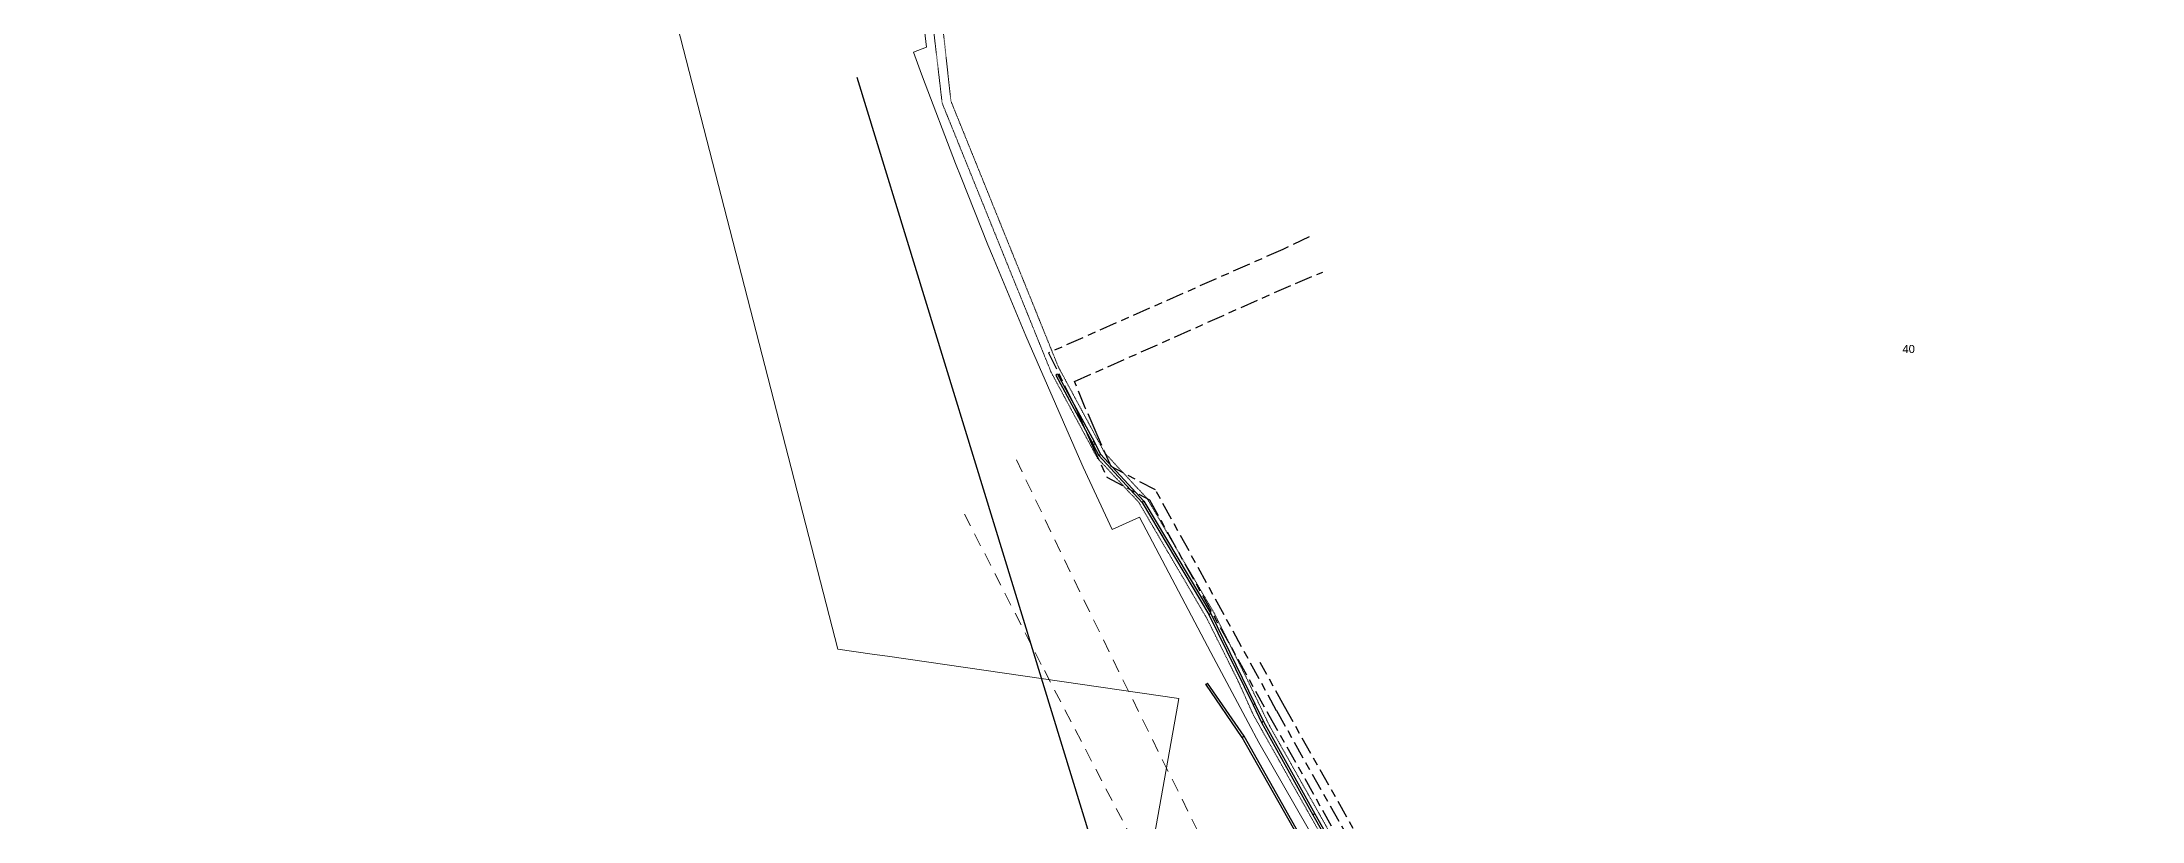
# Model space of a CAD drawing. Header units: metres. Extents: x 300929 to 302396, y 6244220 to 6246836.
# Drawn here: x 300929.2 to 301401.6, y 6245349.5 to 6245524.8 of the extents above; entities that cross this region are included whole.
import ezdxf

# ---------------------------------------------------------------- set-up
doc = ezdxf.new("R2010")
doc.units = ezdxf.units.M
for name, pattern in [('Cable Exist UG', [8.2, 4, -1.2, 1.8, -1.2]), ('Dash', [5, 3, -2]), ('HIDDEN', [0.375, 0.25, -0.125]), ('HIDDEN2', [0.1875, 0.125, -0.0625])]:
    doc.linetypes.add(name, pattern=pattern)
for name, color, linetype, lineweight in [('Cadastre Developer_SP_EXT', 7, 'Continuous', 5), ('Cadastre Land Parcels_SP_EXT', 7, 'Continuous', 5), ('Cadastre Other Property_SP_EXT', 7, 'HIDDEN', 5)]:
    doc.layers.add(name, color=color, linetype=linetype, lineweight=lineweight)
for name, color, linetype in [('Duct_SP_EXT', 7, 'Continuous'), ('Mains_HV_EXT', 7, 'Continuous'), ('Services_SP_EXT', 7, 'Continuous')]:
    doc.layers.add(name, color=color, linetype=linetype)
doc.styles.get("Standard").update_dxf_attribs({"font": 'arial.ttf'})

msp = doc.modelspace()

# ---------------------------------------------------------------- linework, layer by layer
at = {"layer": 'Cadastre Developer_SP_EXT', "linetype": 'Dash'}
msp.add_lwpolyline([(301284.85, 6245165.88, -0.015358), (301148.38, 6245430.83)], format="xyb", dxfattribs=at)
msp.add_lwpolyline([(301136.7, 6245418.59), (301154.68, 6245383.4), (301225.13, 6245248.13), (301310.94, 6245085.49), (301422.24, 6244880.1), (301507.92, 6244723.39), (301570.6, 6244611.28)], dxfattribs=at)
at = {"layer": 'Cadastre Land Parcels_SP_EXT', "linetype": 'Continuous'}
for points in [[(300929.16, 6246083.89), (301108.24, 6245388.21), (301115.92, 6245387.1), (301119.36, 6245386.6), (301184.89, 6245377.07), (301184.61, 6245375.38), (301169.31, 6245289.65)], [(301294.62, 6245207.27), (301202.92, 6245367.18), (301202.41, 6245368.14), (301201.12, 6245370.58), (301192.16, 6245387.47), (301185.63, 6245399.8), (301176.04, 6245417.89), (301169.93, 6245415.13), (301163.4, 6245429.18), (301163.4, 6245429.18), (301163.13, 6245429.79), (301151.24, 6245457), (301150.49, 6245458.71), (301143.03, 6245476.68), (301141.99, 6245479.19), (301135.97, 6245494.29), (301134.69, 6245497.5), (301127.24, 6245516.97), (301126.7, 6245518.38), (301125.21, 6245522.55), (301128.16, 6245523.63), (301115.21, 6245634.48)], [(301115.21, 6245634.48), (301128.16, 6245523.63), (301125.21, 6245522.55), (301126.7, 6245518.38), (301127.24, 6245516.97), (301134.69, 6245497.5), (301135.97, 6245494.29), (301141.99, 6245479.19), (301143.03, 6245476.68), (301150.49, 6245458.71), (301151.24, 6245457), (301163.13, 6245429.79), (301163.4, 6245429.18), (301169.93, 6245415.13), (301176.04, 6245417.89), (301185.63, 6245399.8), (301192.16, 6245387.47), (301201.12, 6245370.58), (301202.41, 6245368.14), (301202.92, 6245367.18), (301294.62, 6245207.27)]]:
    msp.add_lwpolyline(points, dxfattribs=at)
at = {"layer": 'Cadastre Other Property_SP_EXT', "linetype": 'HIDDEN2'}
for points in [[(301117.22, 6245634.19), (301131.68, 6245511.04), (301156.22, 6245450.45), (301166.63, 6245431.16), (301175.89, 6245421.25), (301191.2, 6245395.18), (301198.28, 6245381), (301201.65, 6245373.47), (301294.29, 6245209.19)], [(301295.6, 6245210.93), (301205.32, 6245370.98), (301200.24, 6245381.54), (301192.96, 6245396.14), (301177.81, 6245422.06), (301168.26, 6245432.33), (301157.83, 6245451.67), (301133.64, 6245511.54), (301123.23, 6245606.88)]]:
    msp.add_lwpolyline(points, dxfattribs=at)
at = {"layer": 'Duct_SP_EXT'}
for p, q in [((301157.22, 6245449.88), (301157.43, 6245449.99)), ((301157.22, 6245449.88), (301165.42, 6245434.71)), ((301157.64, 6245450.1), (301157.43, 6245449.99)), ((301157.64, 6245450.1), (301165.85, 6245434.93)), ((301165.42, 6245434.71), (301165.64, 6245434.82)), ((301165.42, 6245434.71), (301165.64, 6245434.82)), ((301165.42, 6245434.71), (301165.42, 6245434.71)), ((301165.42, 6245434.71), (301165.67, 6245434.18)), ((301165.85, 6245434.93), (301165.64, 6245434.82)), ((301165.85, 6245434.93), (301165.64, 6245434.82)), ((301165.67, 6245434.18), (301165.88, 6245434.29)), ((301165.67, 6245434.18), (301166.92, 6245431.79)), ((301165.85, 6245434.93), (301165.85, 6245434.93)), ((301165.85, 6245434.93), (301166.1, 6245434.39)), ((301166.1, 6245434.39), (301165.88, 6245434.29)), ((301166.1, 6245434.39), (301167.31, 6245432.07)), ((301167.31, 6245432.07), (301167.12, 6245431.93)), ((301167.31, 6245432.07), (301177.03, 6245421.49)), ((301166.92, 6245431.79), (301167.12, 6245431.93)), ((301166.92, 6245431.79), (301176.68, 6245421.17)), ((301176.66, 6245421.19), (301176.85, 6245421.33)), ((301176.68, 6245421.17), (301176.66, 6245421.19)), ((301176.66, 6245421.19), (301191.67, 6245395.96)), ((301176.68, 6245421.17), (301176.85, 6245421.33)), ((301177.03, 6245421.49), (301176.85, 6245421.33)), ((301177.05, 6245421.48), (301176.85, 6245421.33)), ((301177.03, 6245421.49), (301177.05, 6245421.48)), ((301177.05, 6245421.48), (301192.09, 6245396.19)), ((301191.67, 6245395.96), (301191.88, 6245396.07)), ((301191.67, 6245395.96), (301201.62, 6245375.66)), ((301192.09, 6245396.19), (301191.88, 6245396.07)), ((301192.09, 6245396.19), (301202.05, 6245375.87)), ((301190.99, 6245380.29), (301191.19, 6245380.42)), ((301199.19, 6245368.33), (301190.99, 6245380.29)), ((301191.39, 6245380.56), (301191.19, 6245380.42)), ((301199.59, 6245368.58), (301191.39, 6245380.56)), ((301201.62, 6245375.66), (301201.83, 6245375.77)), ((301201.62, 6245375.66), (301203.55, 6245371.72)), ((301202.05, 6245375.87), (301201.83, 6245375.77)), ((301202.05, 6245375.87), (301203.98, 6245371.95)), ((301203.55, 6245371.72), (301203.76, 6245371.84)), ((301203.55, 6245371.72), (301215.1, 6245350.93)), ((301203.98, 6245371.95), (301203.76, 6245371.84)), ((301203.98, 6245371.95), (301215.52, 6245351.16)), ((301199.19, 6245368.33), (301199.39, 6245368.45)), ((301240.82, 6245294.75), (301199.19, 6245368.33)), ((301199.59, 6245368.58), (301199.39, 6245368.45)), ((301241.24, 6245294.99), (301199.59, 6245368.58)), ((301215.1, 6245350.93), (301215.31, 6245351.04)), ((301215.1, 6245350.93), (301235.11, 6245315.55)), ((301215.52, 6245351.16), (301215.31, 6245351.04)), ((301215.52, 6245351.16), (301235.53, 6245315.78))]:
    msp.add_line(p, q, dxfattribs=at)
at = {"layer": 'Mains_HV_EXT', "linetype": 'Cable Exist UG'}
for points in [[(301214.25, 6245480.94), (301208.33, 6245478.15), (301208.33, 6245478.15), (301155.63, 6245454.87), (301155.63, 6245454.87), (301162.05, 6245441.73), (301164.27, 6245436.65), (301164.27, 6245436.65), (301165.26, 6245434.39), (301168.72, 6245426.93), (301178.33, 6245421.77), (301205.18, 6245373.36), (301296.79, 6245210.92), (301298.61, 6245210.74)], [(301364.43, 6245194.66), (301361.95, 6245201.89), (301361.95, 6245201.89), (301360.41, 6245206.16), (301297.35, 6245214.62), (301293.49, 6245220.83), (301293.49, 6245220.83), (301206.93, 6245374.33), (301179.69, 6245424.02), (301169.69, 6245429.27), (301167.08, 6245435.21), (301166.1, 6245437.46), (301163.88, 6245442.53), (301161.49, 6245448.41), (301211.15, 6245470.5), (301217.3, 6245473)], [(301298.57, 6245210.76), (301299.05, 6245215.67), (301299.05, 6245215.67), (301295.21, 6245221.85), (301208.68, 6245375.3), (301203.26, 6245385.18)]]:
    msp.add_lwpolyline(points, dxfattribs=at)
at = {"layer": 'Services_SP_EXT'}
msp.add_lwpolyline([(301112.5, 6245516.91), (301204.75, 6245216.26)], dxfattribs=at)

# ---------------------------------------------------------------- texts
at = {"layer": 'Cadastre Land Parcels_SP_EXT'}
msp.add_text('40', height=1.8, rotation=0.2569, dxfattribs=at).set_placement((301347.73, 6245454.83))

doc.saveas('drawing.dxf')
